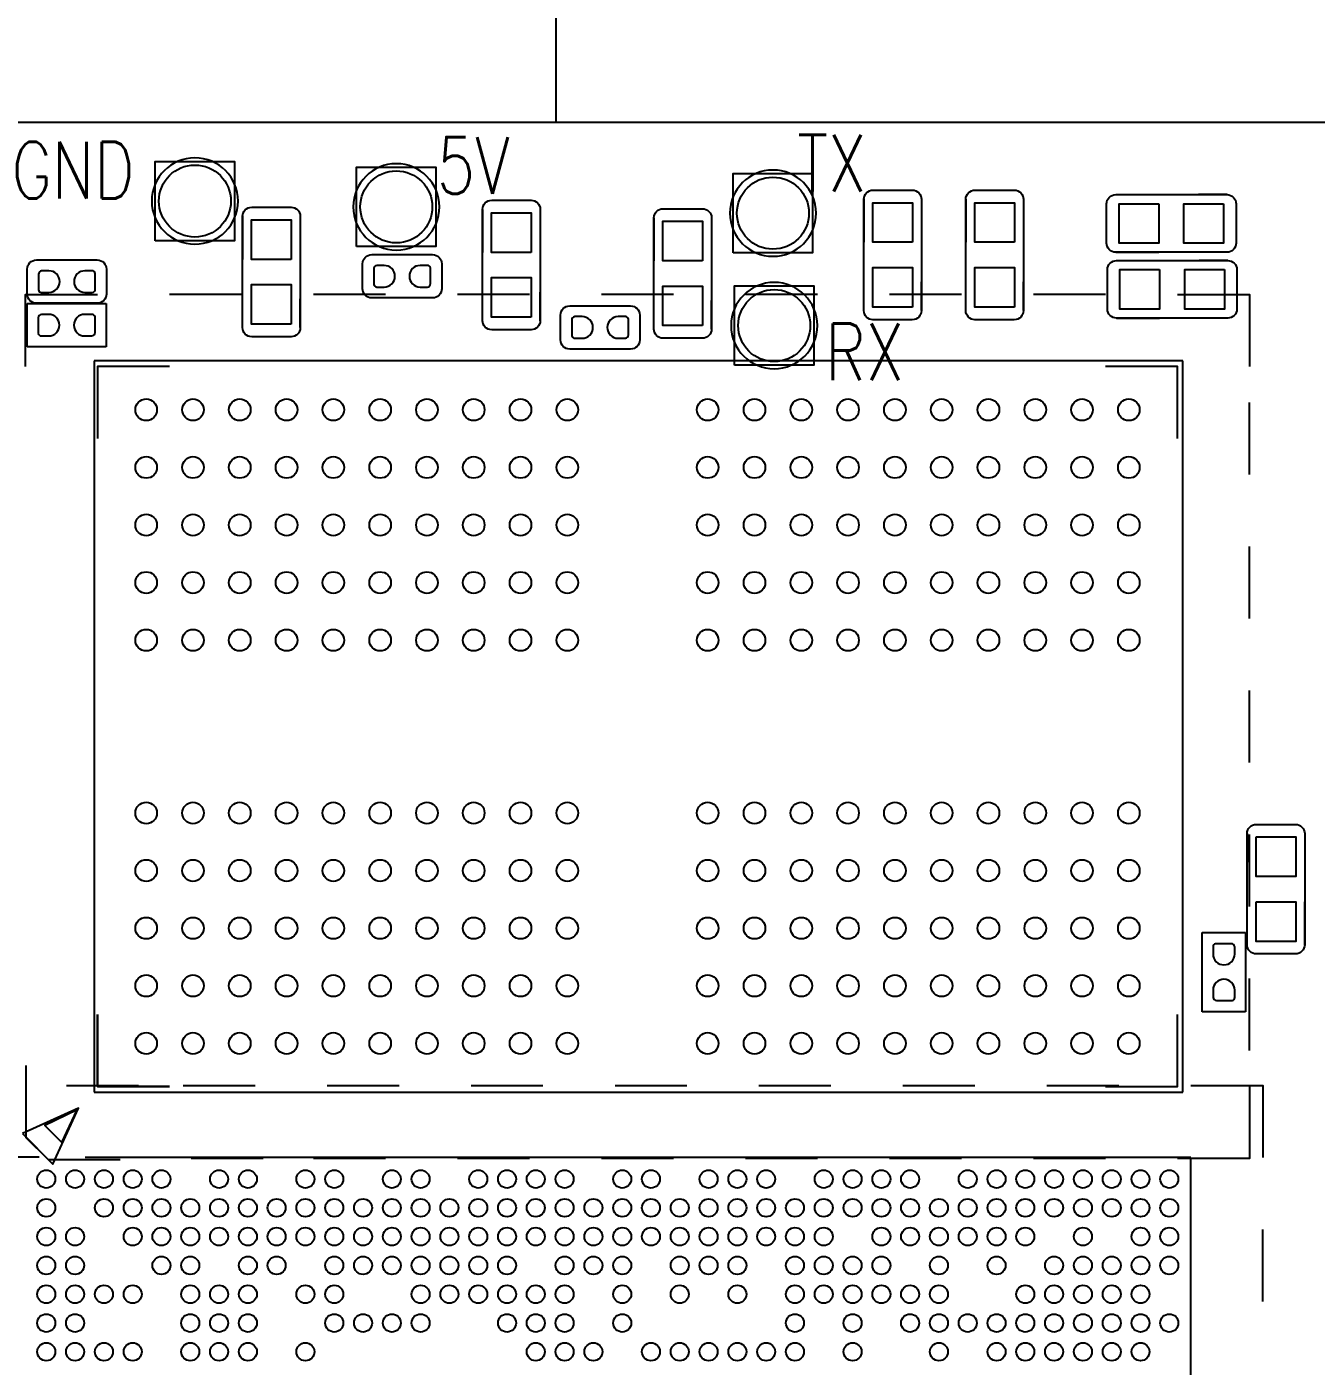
# Model space of a CAD drawing. Extents: x 24 to 162, y 5 to 143.
# Drawn here: x 41.84 to 59.75, y 27.51 to 46.12 of the extents above; entities that cross this region are included whole.
import ezdxf

# ---------------------------------------------------------------- set-up
doc = ezdxf.new("R2010")
doc.units = 0
for name, color, linetype in [('BG_OUTLINE', 7, 'CONTINUOUS'), ('BG_SILKSCREEN_TOP', 7, 'CONTINUOUS'), ('PG_ASSEMBLY_TOP', 200, 'CONTINUOUS'), ('PG_SILKSCREEN_TOP', 73, 'CONTINUOUS'), ('PIN_TOP', 110, 'CONTINUOUS')]:
    doc.layers.add(name, color=color, linetype=linetype)
doc.styles.get("Standard").update_dxf_attribs({"font": 'STANDARD'})

msp = doc.modelspace()

# ---------------------------------------------------------------- linework, layer by layer
at = {"layer": 'BG_OUTLINE'}
msp.add_lwpolyline([(49.190402, 44.786296), (49.190402, 46.950376), (64.281812, 46.950376), (64.281812, 44.786296)], close=True, dxfattribs=at)
msp.add_lwpolyline([(32.12973, 4.786376), (80.129634, 4.786376, 0.414205), (83.629246, 8.286242), (83.629246, 41.286176, 0.414226), (80.129634, 44.786296), (32.12973, 44.786296, 0.414268), (28.629356, 41.286176), (28.629356, 8.286242, 0.414248)], format="xyb", close=True, dxfattribs=at)
at = {"layer": 'BG_SILKSCREEN_TOP'}
for points in [[(42.821606, 41.39819), (42.821606, 40.398192)], [(43.821604, 41.39819), (42.821606, 41.39819)], [(57.821576, 41.39819), (56.821578, 41.39819)], [(57.821576, 40.398192), (57.821576, 41.39819)], [(42.821606, 32.398208), (42.821606, 31.39821)], [(57.821576, 31.39821), (57.821576, 32.398208)], [(42.821606, 31.39821), (43.821604, 31.39821)], [(56.821578, 31.39821), (57.821576, 31.39821)], [(42.536872, 31.0769), (42.08653, 30.855666), (42.326052, 30.6197), (42.536872, 31.0769)], [(42.008298, 30.419548), (41.0083, 30.419548)], [(58.009028, 30.414214), (57.00903, 30.414214)], [(58.009028, 29.414216), (58.009028, 30.414214)]]:
    msp.add_lwpolyline(points, dxfattribs=at)
at = {"layer": 'PG_ASSEMBLY_TOP'}
for points in [[(43.62196, 43.146472), (43.62196, 44.248832), (44.72432, 44.248832), (44.72432, 43.146472)], [(46.420024, 43.065446), (46.420024, 44.167806), (47.522384, 44.167806), (47.522384, 43.065446)], [(51.65217, 42.97807), (51.65217, 44.08043), (52.75453, 44.08043), (52.75453, 42.97807)], [(51.669188, 41.416986), (51.669188, 42.519346), (52.771548, 42.519346), (52.771548, 41.416986)]]:
    msp.add_lwpolyline(points, close=True, dxfattribs=at)
for points in [[(53.465476, 43.722036, -0.414214), (53.592476, 43.849036, -0.414214)], [(54.13883, 43.849036, -0.41425), (54.26583, 43.722036, -0.41425)], [(54.882034, 43.722036, -0.414183), (55.009034, 43.849036, -0.414183)], [(55.555388, 43.849036, -0.414103), (55.682388, 43.722036, -0.414103)], [(56.837834, 43.659298, -0.41449), (56.964834, 43.786298, -0.41449)], [(58.510424, 43.786298, -0.414457), (58.637424, 43.659298, -0.414457)], [(44.835826, 43.485562, -0.414174), (44.962826, 43.612562, -0.414174)], [(45.50918, 43.612562, -0.414254), (45.63618, 43.485562, -0.414254)], [(48.169576, 43.581828, -0.414321), (48.296576, 43.708828, -0.414321)], [(48.84293, 43.708828, -0.414401), (48.96993, 43.581828, -0.414401)], [(50.550064, 43.464734, -0.414038), (50.677064, 43.591734, -0.414038)], [(51.223418, 43.591734, -0.414118), (51.350418, 43.464734, -0.414118)], [(56.964834, 42.985944, -0.414361), (56.837834, 43.112944, -0.414361)], [(58.637424, 43.112944, -0.414327), (58.510424, 42.985944, -0.414327)], [(41.844722, 42.75201, -0.413934), (41.971722, 42.87901, -0.413934)], [(42.817796, 42.87901, -0.414315), (42.944796, 42.75201, -0.414315)], [(46.502066, 42.825924, -0.414091), (46.629066, 42.952924, -0.414091)], [(47.47514, 42.952924, -0.41417), (47.60214, 42.825924, -0.41417)], [(56.84901, 42.744898, -0.41453), (56.97601, 42.871898, -0.41453)], [(58.5216, 42.871898, -0.414497), (58.6486, 42.744898, -0.414497)], [(46.629066, 42.352722, -0.414257), (46.502066, 42.479722, -0.414257)], [(47.60214, 42.479722, -0.414337), (47.47514, 42.352722, -0.414337)], [(41.971722, 42.278808, -0.414112), (41.844722, 42.405808, -0.414112)], [(42.944796, 42.405808, -0.414494), (42.817796, 42.278808, -0.414494)], [(49.252378, 42.114724, -0.414214), (49.379378, 42.241724, -0.414214)], [(50.225452, 42.241724, -0.414214), (50.352452, 42.114724, -0.414214)], [(53.592476, 42.049192, -0.414177), (53.465476, 42.176192, -0.414177)], [(54.26583, 42.176192, -0.414214), (54.13883, 42.049192, -0.414214)], [(55.009034, 42.049192, -0.414324), (54.882034, 42.176192, -0.414324)], [(55.682388, 42.176192, -0.414244), (55.555388, 42.049192, -0.414244)], [(56.97601, 42.071544, -0.414321), (56.84901, 42.198544, -0.414321)], [(58.6486, 42.198544, -0.414287), (58.5216, 42.071544, -0.414287)], [(44.962826, 41.812718, -0.414174), (44.835826, 41.939718, -0.414174)], [(45.63618, 41.939718, -0.414254), (45.50918, 41.812718, -0.414254)], [(48.296576, 41.908984, -0.414026), (48.169576, 42.035984, -0.414026)], [(48.96993, 42.035984, -0.414106), (48.84293, 41.908984, -0.414106)], [(50.677064, 41.79189, -0.414309), (50.550064, 41.91889, -0.414309)], [(51.350418, 41.91889, -0.414389), (51.223418, 41.79189, -0.414389)], [(49.379378, 41.641522, -0.414214), (49.252378, 41.768522, -0.414214)], [(50.352452, 41.768522, -0.414214), (50.225452, 41.641522, -0.414214)], [(58.789062, 34.913062, -0.414087), (58.916062, 35.040062, -0.414087)], [(59.462416, 35.040062, -0.414038), (59.589416, 34.913062, -0.414038)], [(58.916062, 33.240218, -0.414389), (58.789062, 33.367218, -0.414389)], [(59.589416, 33.367218, -0.41434), (59.462416, 33.240218, -0.41434)]]:
    msp.add_lwpolyline(points, format="xyb", dxfattribs=at)
for points in [[(53.465476, 42.176192), (53.465476, 43.722036)], [(53.592476, 43.849036), (54.13883, 43.849036)], [(54.26583, 43.722036), (54.26583, 42.176192)], [(54.882034, 42.176192), (54.882034, 43.722036)], [(55.009034, 43.849036), (55.555388, 43.849036)], [(55.682388, 43.722036), (55.682388, 42.176192)], [(56.964834, 43.786298), (58.510424, 43.786298)], [(44.962826, 43.612562), (45.50918, 43.612562)], [(48.169576, 42.035984), (48.169576, 43.581828)], [(48.296576, 43.708828), (48.84293, 43.708828)], [(48.96993, 43.581828), (48.96993, 42.035984)], [(50.677064, 43.591734), (51.223418, 43.591734)], [(56.837834, 43.112944), (56.837834, 43.659298)], [(58.637424, 43.659298), (58.637424, 43.112944)], [(44.835826, 41.939718), (44.835826, 43.485562)], [(45.63618, 43.485562), (45.63618, 41.939718)], [(50.550064, 41.91889), (50.550064, 43.464734)], [(51.350418, 43.464734), (51.350418, 41.91889)], [(58.510424, 42.985944), (56.964834, 42.985944)], [(41.971722, 42.87901), (42.817796, 42.87901)], [(46.502066, 42.479722), (46.502066, 42.825924)], [(46.629066, 42.952924), (47.47514, 42.952924)], [(47.60214, 42.825924), (47.60214, 42.479722)], [(56.97601, 42.871898), (58.5216, 42.871898)], [(41.844722, 42.405808), (41.844722, 42.75201)], [(42.944796, 42.75201), (42.944796, 42.405808)], [(56.84901, 42.198544), (56.84901, 42.744898)], [(58.6486, 42.744898), (58.6486, 42.198544)], [(41.842182, 41.67378), (41.842182, 42.273728)], [(41.842182, 42.273728), (42.942002, 42.273728)], [(42.817796, 42.278808), (41.971722, 42.278808)], [(42.942002, 42.273728), (42.942002, 41.67378)], [(47.47514, 42.352722), (46.629066, 42.352722)], [(49.379378, 42.241724), (50.225452, 42.241724)], [(49.252378, 41.768522), (49.252378, 42.114724)], [(50.352452, 42.114724), (50.352452, 41.768522)], [(54.13883, 42.049192), (53.592476, 42.049192)], [(55.555388, 42.049192), (55.009034, 42.049192)], [(58.5216, 42.071544), (56.97601, 42.071544)], [(48.84293, 41.908984), (48.296576, 41.908984)], [(42.942002, 41.67378), (41.842182, 41.67378)], [(45.50918, 41.812718), (44.962826, 41.812718)], [(51.223418, 41.79189), (50.677064, 41.79189)], [(50.225452, 41.641522), (49.379378, 41.641522)], [(57.89676, 41.4782), (42.771822, 41.4782)], [(42.771822, 41.4782), (42.771822, 31.3182)], [(57.89676, 31.3182), (57.89676, 41.4782)], [(58.916062, 35.040062), (59.462416, 35.040062)], [(58.789062, 33.367218), (58.789062, 34.913062)], [(59.589416, 34.913062), (59.589416, 33.367218)], [(58.167016, 32.43834), (58.167016, 33.53816)], [(58.167016, 33.53816), (58.766964, 33.53816)], [(58.766964, 33.53816), (58.766964, 32.43834)], [(59.462416, 33.240218), (58.916062, 33.240218)], [(58.766964, 32.43834), (58.167016, 32.43834)], [(42.771822, 31.3182), (57.89676, 31.3182)]]:
    msp.add_lwpolyline(points, dxfattribs=at)
at = {"layer": 'PG_SILKSCREEN_TOP'}
for points in [[(44.77258, 43.697652, 1), (43.5737, 43.697652, 1), (44.77258, 43.697652, 1)], [(47.570644, 43.616626, 1), (46.371764, 43.616626, 1), (47.570644, 43.616626, 1)], [(52.80279, 43.52925, 1), (51.60391, 43.52925, 1), (52.80279, 43.52925, 1)], [(53.465476, 43.722036, -0.414214), (53.592476, 43.849036, -0.414214)], [(54.13883, 43.849036, -0.41425), (54.26583, 43.722036, -0.41425)], [(54.882034, 43.722036, -0.414183), (55.009034, 43.849036, -0.414183)], [(55.555388, 43.849036, -0.414103), (55.682388, 43.722036, -0.414103)], [(56.837834, 43.659298, -0.41449), (56.964834, 43.786298, -0.41449)], [(58.510424, 43.786298, -0.414457), (58.637424, 43.659298, -0.414457)], [(44.835826, 43.485562, -0.414174), (44.962826, 43.612562, -0.414174)], [(45.50918, 43.612562, -0.414254), (45.63618, 43.485562, -0.414254)], [(48.169576, 43.581828, -0.414321), (48.296576, 43.708828, -0.414321)], [(48.84293, 43.708828, -0.414401), (48.96993, 43.581828, -0.414401)], [(50.550064, 43.464734, -0.414038), (50.677064, 43.591734, -0.414038)], [(51.223418, 43.591734, -0.414118), (51.350418, 43.464734, -0.414118)], [(56.964834, 42.985944, -0.414361), (56.837834, 43.112944, -0.414361)], [(58.637424, 43.112944, -0.414327), (58.510424, 42.985944, -0.414327)], [(56.84901, 42.744898, -0.41453), (56.97601, 42.871898, -0.41453)], [(58.5216, 42.871898, -0.414497), (58.6486, 42.744898, -0.414497)], [(52.819808, 41.968166, 1), (51.620928, 41.968166, 1), (52.819808, 41.968166, 1)], [(53.592476, 42.049192, -0.414177), (53.465476, 42.176192, -0.414177)], [(54.26583, 42.176192, -0.414214), (54.13883, 42.049192, -0.414214)], [(55.009034, 42.049192, -0.414324), (54.882034, 42.176192, -0.414324)], [(55.682388, 42.176192, -0.414244), (55.555388, 42.049192, -0.414244)], [(56.97601, 42.071544, -0.414321), (56.84901, 42.198544, -0.414321)], [(58.6486, 42.198544, -0.414287), (58.5216, 42.071544, -0.414287)], [(44.962826, 41.812718, -0.414174), (44.835826, 41.939718, -0.414174)], [(45.63618, 41.939718, -0.414254), (45.50918, 41.812718, -0.414254)], [(48.296576, 41.908984, -0.414026), (48.169576, 42.035984, -0.414026)], [(48.96993, 42.035984, -0.414106), (48.84293, 41.908984, -0.414106)], [(50.677064, 41.79189, -0.414309), (50.550064, 41.91889, -0.414309)], [(51.350418, 41.91889, -0.414389), (51.223418, 41.79189, -0.414389)], [(58.789062, 34.913062, -0.414087), (58.916062, 35.040062, -0.414087)], [(59.462416, 35.040062, -0.414038), (59.589416, 34.913062, -0.414038)], [(58.916062, 33.240218, -0.414389), (58.789062, 33.367218, -0.414389)], [(59.589416, 33.367218, -0.41434), (59.462416, 33.240218, -0.41434)]]:
    msp.add_lwpolyline(points, format="xyb", dxfattribs=at)
for points in [[(53.465476, 43.722036), (53.465476, 43.124374)], [(53.592476, 43.849036), (54.13883, 43.849036)], [(54.26583, 43.722036), (54.26583, 43.324526)], [(54.882034, 43.722036), (54.882034, 43.124374)], [(55.009034, 43.849036), (55.555388, 43.849036)], [(55.682388, 43.722036), (55.682388, 43.324272)], [(56.964834, 43.786298), (57.362344, 43.786298)], [(58.510424, 43.786298), (58.112914, 43.786298)], [(44.962826, 43.612562), (45.50918, 43.612562)], [(48.169576, 43.581828), (48.169576, 42.98442)], [(48.296576, 43.708828), (48.84293, 43.708828)], [(48.96993, 43.581828), (48.96993, 43.184318)], [(50.677064, 43.591734), (51.223418, 43.591734)], [(56.837834, 43.112944), (56.837834, 43.659298)], [(58.637424, 43.659298), (58.637424, 43.112944)], [(44.835826, 43.485562), (44.835826, 42.8879)], [(45.63618, 43.485562), (45.63618, 43.088052)], [(50.550064, 43.464734), (50.550064, 42.867072)], [(51.350418, 43.464734), (51.350418, 43.06697)], [(56.964834, 42.985944), (57.562242, 42.985944)], [(58.510424, 42.985944), (57.912762, 42.985944)], [(56.97601, 42.871898), (57.37352, 42.871898)], [(58.5216, 42.871898), (58.12409, 42.871898)], [(48.169576, 42.035984), (48.169576, 42.6339)], [(53.465476, 42.176192), (53.465476, 42.773854)], [(54.882034, 42.176192), (54.882034, 42.773854)], [(56.84901, 42.198544), (56.84901, 42.744898)], [(58.6486, 42.744898), (58.6486, 42.198544)], [(44.835826, 41.939718), (44.835826, 42.53738)], [(48.96993, 42.035984), (48.96993, 42.433748)], [(50.550064, 41.91889), (50.550064, 42.516552)], [(54.26583, 42.176192), (54.26583, 42.573956)], [(55.682388, 42.176192), (55.682388, 42.573956)], [(41.821608, 41.39819), (41.821608, 42.398188), (42.821606, 42.398188)], [(44.821602, 42.398188), (43.821604, 42.398188)], [(45.63618, 41.939718), (45.63618, 42.337482)], [(46.821598, 42.398188), (45.8216, 42.398188)], [(48.821594, 42.398188), (47.821596, 42.398188)], [(50.82159, 42.398188), (49.821592, 42.398188)], [(51.350418, 41.91889), (51.350418, 42.3164)], [(52.821586, 42.398188), (51.821588, 42.398188)], [(54.821582, 42.398188), (53.821584, 42.398188)], [(56.821578, 42.398188), (55.82158, 42.398188)], [(57.821576, 42.398188), (58.821574, 42.398188), (58.821574, 41.39819)], [(54.13883, 42.049192), (53.592476, 42.049192)], [(55.555388, 42.049192), (55.009034, 42.049192)], [(56.97601, 42.071544), (57.573418, 42.071544)], [(58.5216, 42.071544), (57.923938, 42.071544)], [(48.84293, 41.908984), (48.296576, 41.908984)], [(45.50918, 41.812718), (44.962826, 41.812718)], [(51.223418, 41.79189), (50.677064, 41.79189)], [(43.821604, 41.39819), (42.821606, 41.39819), (42.821606, 40.398192)], [(57.821576, 40.398192), (57.821576, 41.39819), (56.821578, 41.39819)], [(58.821574, 39.89832), (58.821574, 40.898318)], [(58.821574, 37.898324), (58.821574, 38.898322)], [(58.821574, 35.898074), (58.821574, 36.898326)], [(58.916062, 35.040062), (59.462416, 35.040062)], [(58.789062, 34.913062), (58.789062, 34.515298)], [(58.821574, 33.898078), (58.821574, 34.898076)], [(59.589416, 34.913062), (59.589416, 34.315146)], [(59.589416, 33.367218), (59.589416, 33.964626)], [(58.789062, 33.367218), (58.789062, 33.764728)], [(59.462416, 33.240218), (58.916062, 33.240218)], [(58.821574, 31.898082), (58.821574, 32.89808)], [(43.821604, 31.39821), (42.821606, 31.39821), (42.821606, 32.398208)], [(56.821578, 31.39821), (57.821576, 31.39821), (57.821576, 32.398208)], [(41.826688, 31.693104), (41.826688, 30.693106), (42.133774, 30.38602), (43.133772, 30.38602)], [(42.389806, 31.414212), (43.389804, 31.414212)], [(44.008802, 31.414212), (45.0088, 31.414212)], [(46.008798, 31.414212), (47.008796, 31.414212)], [(48.008794, 31.414212), (49.008792, 31.414212)], [(50.009044, 31.414212), (51.009042, 31.414212)], [(52.00904, 31.414212), (53.009038, 31.414212)], [(54.009036, 31.414212), (55.009034, 31.414212)], [(56.009032, 31.414212), (57.00903, 31.414212)], [(58.821574, 31.39821), (58.821574, 30.398212), (57.821576, 30.398212)], [(58.009028, 31.414212), (59.009026, 31.414212), (59.009026, 30.414214)], [(58.009028, 30.414214), (42.650918, 30.414214)], [(45.121576, 30.398212), (44.121578, 30.398212)], [(46.821598, 30.398212), (45.8216, 30.398212)], [(48.821594, 30.398212), (47.821596, 30.398212)], [(50.82159, 30.398212), (49.821592, 30.398212)], [(52.821586, 30.398212), (51.821588, 30.398212)], [(54.821582, 30.398212), (53.821584, 30.398212)], [(56.821578, 30.398212), (55.82158, 30.398212)], [(58.009028, 14.167104), (58.009028, 30.414214)], [(59.009026, 28.414218), (59.009026, 29.414216)]]:
    msp.add_lwpolyline(points, dxfattribs=at)
msp.add_lwpolyline([(41.777412, 30.7467), (42.201592, 30.32252), (42.555414, 31.100268)], close=True, dxfattribs=at)
at = {"layer": 'PIN_TOP'}
for points in [[(48.844581, 42.984039), (48.294671, 42.984039), (48.294671, 43.533949), (48.844581, 43.533949)], [(54.140481, 43.124247), (53.590571, 43.124247), (53.590571, 43.674157), (54.140481, 43.674157)], [(55.557039, 43.124247), (55.007129, 43.124247), (55.007129, 43.674157), (55.557039, 43.674157)], [(57.562369, 43.660949), (57.562369, 43.111039), (57.012459, 43.111039), (57.012459, 43.660949)], [(58.462545, 43.660949), (58.462545, 43.111039), (57.912635, 43.111039), (57.912635, 43.660949)], [(45.510831, 42.887773), (44.960921, 42.887773), (44.960921, 43.437683), (45.510831, 43.437683)], [(51.225069, 42.866945), (50.675159, 42.866945), (50.675159, 43.416855), (51.225069, 43.416855)], [(48.844581, 42.083863), (48.294671, 42.083863), (48.294671, 42.633773), (48.844581, 42.633773)], [(54.140481, 42.224071), (53.590571, 42.224071), (53.590571, 42.773981), (54.140481, 42.773981)], [(55.557039, 42.224071), (55.007129, 42.224071), (55.007129, 42.773981), (55.557039, 42.773981)], [(57.573545, 42.746549), (57.573545, 42.196639), (57.023635, 42.196639), (57.023635, 42.746549)], [(58.473721, 42.746549), (58.473721, 42.196639), (57.923811, 42.196639), (57.923811, 42.746549)], [(45.510831, 41.987597), (44.960921, 41.987597), (44.960921, 42.537507), (45.510831, 42.537507)], [(51.225069, 41.966769), (50.675159, 41.966769), (50.675159, 42.516679), (51.225069, 42.516679)], [(58.914411, 34.865183), (59.464321, 34.865183), (59.464321, 34.315273), (58.914411, 34.315273)], [(58.914411, 33.965007), (59.464321, 33.965007), (59.464321, 33.415097), (58.914411, 33.415097)]]:
    msp.add_lwpolyline(points, close=True, dxfattribs=at)
for points in [[(46.801786, 42.803064), (46.700186, 42.803064, 0.375524), (46.657768, 42.75455), (46.657768, 42.53865, 0.365016), (46.700186, 42.502836), (46.801786, 42.502836, 0.99984)], [(47.302166, 42.502836), (47.403766, 42.502836, 0.375524), (47.446184, 42.55135), (47.446184, 42.76725, 0.365016), (47.403766, 42.803064), (47.302166, 42.803064, 0.99984)], [(42.144696, 42.728896), (42.043096, 42.728896, 0.375524), (42.000678, 42.680382), (42.000678, 42.464482, 0.365016), (42.043096, 42.428668), (42.144696, 42.428668, 0.99984)], [(42.645076, 42.428668), (42.746676, 42.428668, 0.375524), (42.789094, 42.477182), (42.789094, 42.693082, 0.365016), (42.746676, 42.728896), (42.645076, 42.728896, 0.99984)], [(42.141902, 42.123868), (42.040302, 42.123868, 0.375524), (41.997884, 42.075354), (41.997884, 41.859454, 0.365016), (42.040302, 41.82364), (42.141902, 41.82364, 0.99984)], [(42.642282, 41.82364), (42.743882, 41.82364, 0.375524), (42.7863, 41.872154), (42.7863, 42.088054, 0.365016), (42.743882, 42.123868), (42.642282, 42.123868, 0.99984)], [(49.552098, 42.091864), (49.450498, 42.091864, 0.375524), (49.40808, 42.04335), (49.40808, 41.82745, 0.365016), (49.450498, 41.791636), (49.552098, 41.791636, 0.99984)], [(50.052478, 41.791636), (50.154078, 41.791636, 0.375524), (50.196496, 41.84015), (50.196496, 42.05605, 0.365016), (50.154078, 42.091864), (50.052478, 42.091864, 0.99984)], [(58.617104, 33.23844), (58.617104, 33.34004, 0.375524), (58.56859, 33.382458), (58.35269, 33.382458, 0.365016), (58.316876, 33.34004), (58.316876, 33.23844, 0.99984)], [(58.316876, 32.73806), (58.316876, 32.63646, 0.375524), (58.36539, 32.594042), (58.58129, 32.594042, 0.365016), (58.617104, 32.63646), (58.617104, 32.73806, 0.99984)]]:
    msp.add_lwpolyline(points, format="xyb", close=True, dxfattribs=at)
for centre, radius in [((44.17314, 43.697652), 0.499999), ((46.971204, 43.616626), 0.499999), ((52.20335, 43.52925), 0.499999), ((52.220368, 41.968166), 0.499999), ((43.496738, 40.798242), 0.149987), ((44.146724, 40.798242), 0.149987), ((44.79671, 40.798242), 0.149987), ((45.446696, 40.798242), 0.149987), ((46.096682, 40.798242), 0.149987), ((46.746668, 40.798242), 0.149987), ((47.396654, 40.798242), 0.149987), ((48.04664, 40.798242), 0.149987), ((48.696626, 40.798242), 0.149987), ((49.346612, 40.798242), 0.149987), ((51.296824, 40.798242), 0.149987), ((51.94681, 40.798242), 0.149987), ((52.596796, 40.798242), 0.149987), ((53.246782, 40.798242), 0.149987), ((53.896768, 40.798242), 0.149987), ((54.546754, 40.798242), 0.149987), ((55.19674, 40.798242), 0.149987), ((55.846726, 40.798242), 0.149987), ((56.496712, 40.798242), 0.149987), ((57.146698, 40.798242), 0.149987), ((43.496738, 39.998142), 0.149987), ((44.146724, 39.998142), 0.149987), ((44.79671, 39.998142), 0.149987), ((45.446696, 39.998142), 0.149987), ((46.096682, 39.998142), 0.149987), ((46.746668, 39.998142), 0.149987), ((47.396654, 39.998142), 0.149987), ((48.04664, 39.998142), 0.149987), ((48.696626, 39.998142), 0.149987), ((49.346612, 39.998142), 0.149987), ((51.296824, 39.998142), 0.149987), ((51.94681, 39.998142), 0.149987), ((52.596796, 39.998142), 0.149987), ((53.246782, 39.998142), 0.149987), ((53.896768, 39.998142), 0.149987), ((54.546754, 39.998142), 0.149987), ((55.19674, 39.998142), 0.149987), ((55.846726, 39.998142), 0.149987), ((56.496712, 39.998142), 0.149987), ((57.146698, 39.998142), 0.149987), ((43.496738, 39.198296), 0.149987), ((44.146724, 39.198296), 0.149987), ((44.79671, 39.198296), 0.149987), ((45.446696, 39.198296), 0.149987), ((46.096682, 39.198296), 0.149987), ((46.746668, 39.198296), 0.149987), ((47.396654, 39.198296), 0.149987), ((48.04664, 39.198296), 0.149987), ((48.696626, 39.198296), 0.149987), ((49.346612, 39.198296), 0.149987), ((51.296824, 39.198296), 0.149987), ((51.94681, 39.198296), 0.149987), ((52.596796, 39.198296), 0.149987), ((53.246782, 39.198296), 0.149987), ((53.896768, 39.198296), 0.149987), ((54.546754, 39.198296), 0.149987), ((55.19674, 39.198296), 0.149987), ((55.846726, 39.198296), 0.149987), ((56.496712, 39.198296), 0.149987), ((57.146698, 39.198296), 0.149987), ((43.496738, 38.398196), 0.149987), ((44.146724, 38.398196), 0.149987), ((44.79671, 38.398196), 0.149987), ((45.446696, 38.398196), 0.149987), ((46.096682, 38.398196), 0.149987), ((46.746668, 38.398196), 0.149987), ((47.396654, 38.398196), 0.149987), ((48.04664, 38.398196), 0.149987), ((48.696626, 38.398196), 0.149987), ((49.346612, 38.398196), 0.149987), ((51.296824, 38.398196), 0.149987), ((51.94681, 38.398196), 0.149987), ((52.596796, 38.398196), 0.149987), ((53.246782, 38.398196), 0.149987), ((53.896768, 38.398196), 0.149987), ((54.546754, 38.398196), 0.149987), ((55.19674, 38.398196), 0.149987), ((55.846726, 38.398196), 0.149987), ((56.496712, 38.398196), 0.149987), ((57.146698, 38.398196), 0.149987), ((43.496738, 37.598096), 0.149987), ((44.146724, 37.598096), 0.149987), ((44.79671, 37.598096), 0.149987), ((45.446696, 37.598096), 0.149987), ((46.096682, 37.598096), 0.149987), ((46.746668, 37.598096), 0.149987), ((47.396654, 37.598096), 0.149987), ((48.04664, 37.598096), 0.149987), ((48.696626, 37.598096), 0.149987), ((49.346612, 37.598096), 0.149987), ((51.296824, 37.598096), 0.149987), ((51.94681, 37.598096), 0.149987), ((52.596796, 37.598096), 0.149987), ((53.246782, 37.598096), 0.149987), ((53.896768, 37.598096), 0.149987), ((54.546754, 37.598096), 0.149987), ((55.19674, 37.598096), 0.149987), ((55.846726, 37.598096), 0.149987), ((56.496712, 37.598096), 0.149987), ((57.146698, 37.598096), 0.149987), ((43.496738, 35.198304), 0.149987), ((44.146724, 35.198304), 0.149987), ((44.79671, 35.198304), 0.149987), ((45.446696, 35.198304), 0.149987), ((46.096682, 35.198304), 0.149987), ((46.746668, 35.198304), 0.149987), ((47.396654, 35.198304), 0.149987), ((48.04664, 35.198304), 0.149987), ((48.696626, 35.198304), 0.149987), ((49.346612, 35.198304), 0.149987), ((51.296824, 35.198304), 0.149987), ((51.94681, 35.198304), 0.149987), ((52.596796, 35.198304), 0.149987), ((53.246782, 35.198304), 0.149987), ((53.896768, 35.198304), 0.149987), ((54.546754, 35.198304), 0.149987), ((55.19674, 35.198304), 0.149987), ((55.846726, 35.198304), 0.149987), ((56.496712, 35.198304), 0.149987), ((57.146698, 35.198304), 0.149987), ((43.496738, 34.398204), 0.149987), ((44.146724, 34.398204), 0.149987), ((44.79671, 34.398204), 0.149987), ((45.446696, 34.398204), 0.149987), ((46.096682, 34.398204), 0.149987), ((46.746668, 34.398204), 0.149987), ((47.396654, 34.398204), 0.149987), ((48.04664, 34.398204), 0.149987), ((48.696626, 34.398204), 0.149987), ((49.346612, 34.398204), 0.149987), ((51.296824, 34.398204), 0.149987), ((51.94681, 34.398204), 0.149987), ((52.596796, 34.398204), 0.149987), ((53.246782, 34.398204), 0.149987), ((53.896768, 34.398204), 0.149987), ((54.546754, 34.398204), 0.149987), ((55.19674, 34.398204), 0.149987), ((55.846726, 34.398204), 0.149987), ((56.496712, 34.398204), 0.149987), ((57.146698, 34.398204), 0.149987), ((43.496738, 33.598104), 0.149987), ((44.146724, 33.598104), 0.149987), ((44.79671, 33.598104), 0.149987), ((45.446696, 33.598104), 0.149987), ((46.096682, 33.598104), 0.149987), ((46.746668, 33.598104), 0.149987), ((47.396654, 33.598104), 0.149987), ((48.04664, 33.598104), 0.149987), ((48.696626, 33.598104), 0.149987), ((49.346612, 33.598104), 0.149987), ((51.296824, 33.598104), 0.149987), ((51.94681, 33.598104), 0.149987), ((52.596796, 33.598104), 0.149987), ((53.246782, 33.598104), 0.149987), ((53.896768, 33.598104), 0.149987), ((54.546754, 33.598104), 0.149987), ((55.19674, 33.598104), 0.149987), ((55.846726, 33.598104), 0.149987), ((56.496712, 33.598104), 0.149987), ((57.146698, 33.598104), 0.149987), ((43.496738, 32.798258), 0.149987), ((44.146724, 32.798258), 0.149987), ((44.79671, 32.798258), 0.149987), ((45.446696, 32.798258), 0.149987), ((46.096682, 32.798258), 0.149987), ((46.746668, 32.798258), 0.149987), ((47.396654, 32.798258), 0.149987), ((48.04664, 32.798258), 0.149987), ((48.696626, 32.798258), 0.149987), ((49.346612, 32.798258), 0.149987), ((51.296824, 32.798258), 0.149987), ((51.94681, 32.798258), 0.149987), ((52.596796, 32.798258), 0.149987), ((53.246782, 32.798258), 0.149987), ((53.896768, 32.798258), 0.149987), ((54.546754, 32.798258), 0.149987), ((55.19674, 32.798258), 0.149987), ((55.846726, 32.798258), 0.149987), ((56.496712, 32.798258), 0.149987), ((57.146698, 32.798258), 0.149987), ((43.496738, 31.998158), 0.149987), ((44.146724, 31.998158), 0.149987), ((44.79671, 31.998158), 0.149987), ((45.446696, 31.998158), 0.149987), ((46.096682, 31.998158), 0.149987), ((46.746668, 31.998158), 0.149987), ((47.396654, 31.998158), 0.149987), ((48.04664, 31.998158), 0.149987), ((48.696626, 31.998158), 0.149987), ((49.346612, 31.998158), 0.149987), ((51.296824, 31.998158), 0.149987), ((51.94681, 31.998158), 0.149987), ((52.596796, 31.998158), 0.149987), ((53.246782, 31.998158), 0.149987), ((53.896768, 31.998158), 0.149987), ((54.546754, 31.998158), 0.149987), ((55.19674, 31.998158), 0.149987), ((55.846726, 31.998158), 0.149987), ((56.496712, 31.998158), 0.149987), ((57.146698, 31.998158), 0.149987), ((42.108882, 30.113986), 0.124968), ((42.508932, 30.113986), 0.124968), ((42.908982, 30.113986), 0.124968), ((43.309032, 30.113986), 0.124968), ((43.708828, 30.113986), 0.124968), ((44.508928, 30.113986), 0.124968), ((44.908978, 30.113986), 0.124968), ((45.708824, 30.113986), 0.124968), ((46.108874, 30.113986), 0.124968), ((46.908974, 30.113986), 0.124968), ((47.309024, 30.113986), 0.124968), ((48.10887, 30.113986), 0.124968), ((48.50892, 30.113986), 0.124968), ((48.90897, 30.113986), 0.124968), ((49.30902, 30.113986), 0.124968), ((50.108866, 30.113986), 0.124968), ((50.508916, 30.113986), 0.124968), ((51.309016, 30.113986), 0.124968), ((51.708812, 30.113986), 0.124968), ((52.108862, 30.113986), 0.124968), ((52.908962, 30.113986), 0.124968), ((53.309012, 30.113986), 0.124968), ((53.708808, 30.113986), 0.124968), ((54.108858, 30.113986), 0.124968), ((54.908958, 30.113986), 0.124968), ((55.309008, 30.113986), 0.124968), ((55.708804, 30.113986), 0.124968), ((56.108854, 30.113986), 0.124968), ((56.508904, 30.113986), 0.124968), ((56.908954, 30.113986), 0.124968), ((57.309004, 30.113986), 0.124968), ((57.7088, 30.113986), 0.124968), ((42.108882, 29.71419), 0.124968), ((42.908982, 29.71419), 0.124968), ((43.309032, 29.71419), 0.124968), ((43.708828, 29.71419), 0.124968), ((44.108878, 29.71419), 0.124968), ((44.508928, 29.71419), 0.124968), ((44.908978, 29.71419), 0.124968), ((45.309028, 29.71419), 0.124968), ((45.708824, 29.71419), 0.124968), ((46.108874, 29.71419), 0.124968), ((46.508924, 29.71419), 0.124968), ((46.908974, 29.71419), 0.124968), ((47.309024, 29.71419), 0.124968), ((47.70882, 29.71419), 0.124968), ((48.10887, 29.71419), 0.124968), ((48.50892, 29.71419), 0.124968), ((48.90897, 29.71419), 0.124968), ((49.30902, 29.71419), 0.124968), ((49.708816, 29.71419), 0.124968), ((50.108866, 29.71419), 0.124968), ((50.508916, 29.71419), 0.124968), ((50.908966, 29.71419), 0.124968), ((51.309016, 29.71419), 0.124968), ((51.708812, 29.71419), 0.124968), ((52.108862, 29.71419), 0.124968), ((52.508912, 29.71419), 0.124968), ((52.908962, 29.71419), 0.124968), ((53.309012, 29.71419), 0.124968), ((53.708808, 29.71419), 0.124968), ((54.108858, 29.71419), 0.124968), ((54.508908, 29.71419), 0.124968), ((54.908958, 29.71419), 0.124968), ((55.309008, 29.71419), 0.124968), ((55.708804, 29.71419), 0.124968), ((56.108854, 29.71419), 0.124968), ((56.508904, 29.71419), 0.124968), ((56.908954, 29.71419), 0.124968), ((57.309004, 29.71419), 0.124968), ((57.7088, 29.71419), 0.124968), ((42.108882, 29.31414), 0.124968), ((42.508932, 29.31414), 0.124968), ((43.309032, 29.31414), 0.124968), ((43.708828, 29.31414), 0.124968), ((44.108878, 29.31414), 0.124968), ((44.508928, 29.31414), 0.124968), ((44.908978, 29.31414), 0.124968), ((45.309028, 29.31414), 0.124968), ((45.708824, 29.31414), 0.124968), ((46.108874, 29.31414), 0.124968), ((46.508924, 29.31414), 0.124968), ((46.908974, 29.31414), 0.124968), ((47.309024, 29.31414), 0.124968), ((47.70882, 29.31414), 0.124968), ((48.10887, 29.31414), 0.124968), ((48.50892, 29.31414), 0.124968), ((48.90897, 29.31414), 0.124968), ((49.30902, 29.31414), 0.124968), ((49.708816, 29.31414), 0.124968), ((50.108866, 29.31414), 0.124968), ((50.508916, 29.31414), 0.124968), ((50.908966, 29.31414), 0.124968), ((51.309016, 29.31414), 0.124968), ((51.708812, 29.31414), 0.124968), ((52.108862, 29.31414), 0.124968), ((52.508912, 29.31414), 0.124968), ((52.908962, 29.31414), 0.124968), ((53.708808, 29.31414), 0.124968), ((54.108858, 29.31414), 0.124968), ((54.508908, 29.31414), 0.124968), ((54.908958, 29.31414), 0.124968), ((55.309008, 29.31414), 0.124968), ((55.708804, 29.31414), 0.124968), ((56.508904, 29.31414), 0.124968), ((57.309004, 29.31414), 0.124968), ((57.7088, 29.31414), 0.124968), ((42.108882, 28.91409), 0.124968), ((42.508932, 28.91409), 0.124968), ((43.708828, 28.91409), 0.124968), ((44.108878, 28.91409), 0.124968), ((44.908978, 28.91409), 0.124968), ((45.309028, 28.91409), 0.124968), ((46.108874, 28.91409), 0.124968), ((46.508924, 28.91409), 0.124968), ((46.908974, 28.91409), 0.124968), ((47.309024, 28.91409), 0.124968), ((47.70882, 28.91409), 0.124968), ((48.10887, 28.91409), 0.124968), ((48.50892, 28.91409), 0.124968), ((49.30902, 28.91409), 0.124968), ((49.708816, 28.91409), 0.124968), ((50.108866, 28.91409), 0.124968), ((50.908966, 28.91409), 0.124968), ((51.309016, 28.91409), 0.124968), ((51.708812, 28.91409), 0.124968), ((52.508912, 28.91409), 0.124968), ((52.908962, 28.91409), 0.124968), ((53.309012, 28.91409), 0.124968), ((53.708808, 28.91409), 0.124968), ((54.508908, 28.91409), 0.124968), ((55.309008, 28.91409), 0.124968), ((56.108854, 28.91409), 0.124968), ((56.508904, 28.91409), 0.124968), ((56.908954, 28.91409), 0.124968), ((57.309004, 28.91409), 0.124968), ((57.7088, 28.91409), 0.124968), ((42.108882, 28.51404), 0.124968), ((42.508932, 28.51404), 0.124968), ((42.908982, 28.51404), 0.124968), ((43.309032, 28.51404), 0.124968), ((44.108878, 28.51404), 0.124968), ((44.508928, 28.51404), 0.124968), ((44.908978, 28.51404), 0.124968), ((45.708824, 28.51404), 0.124968), ((46.108874, 28.51404), 0.124968), ((47.309024, 28.51404), 0.124968), ((47.70882, 28.51404), 0.124968), ((48.10887, 28.51404), 0.124968), ((48.50892, 28.51404), 0.124968), ((48.90897, 28.51404), 0.124968), ((49.30902, 28.51404), 0.124968), ((50.108866, 28.51404), 0.124968), ((50.908966, 28.51404), 0.124968), ((51.708812, 28.51404), 0.124968), ((52.508912, 28.51404), 0.124968), ((52.908962, 28.51404), 0.124968), ((53.309012, 28.51404), 0.124968), ((53.708808, 28.51404), 0.124968), ((54.108858, 28.51404), 0.124968), ((54.508908, 28.51404), 0.124968), ((55.708804, 28.51404), 0.124968), ((56.108854, 28.51404), 0.124968), ((56.508904, 28.51404), 0.124968), ((56.908954, 28.51404), 0.124968), ((57.309004, 28.51404), 0.124968), ((42.108882, 28.11399), 0.124968), ((42.508932, 28.11399), 0.124968), ((44.108878, 28.11399), 0.124968), ((44.508928, 28.11399), 0.124968), ((44.908978, 28.11399), 0.124968), ((46.108874, 28.11399), 0.124968), ((46.508924, 28.11399), 0.124968), ((46.908974, 28.11399), 0.124968), ((47.309024, 28.11399), 0.124968), ((48.50892, 28.11399), 0.124968), ((48.90897, 28.11399), 0.124968), ((49.30902, 28.11399), 0.124968), ((50.108866, 28.11399), 0.124968), ((52.508912, 28.11399), 0.124968), ((53.309012, 28.11399), 0.124968), ((54.108858, 28.11399), 0.124968), ((54.508908, 28.11399), 0.124968), ((54.908958, 28.11399), 0.124968), ((55.309008, 28.11399), 0.124968), ((55.708804, 28.11399), 0.124968), ((56.108854, 28.11399), 0.124968), ((56.508904, 28.11399), 0.124968), ((56.908954, 28.11399), 0.124968), ((57.309004, 28.11399), 0.124968), ((57.709054, 28.11399), 0.124968), ((42.108882, 27.714194), 0.124968), ((42.508932, 27.714194), 0.124968), ((42.908982, 27.714194), 0.124968), ((43.309032, 27.714194), 0.124968), ((44.108878, 27.714194), 0.124968), ((44.508928, 27.714194), 0.124968), ((44.908978, 27.714194), 0.124968), ((45.708824, 27.714194), 0.124968), ((48.90897, 27.714194), 0.124968), ((49.30902, 27.714194), 0.124968), ((49.708816, 27.714194), 0.124968), ((50.508916, 27.714194), 0.124968), ((50.908966, 27.714194), 0.124968), ((51.309016, 27.714194), 0.124968), ((51.708812, 27.714194), 0.124968), ((52.108862, 27.714194), 0.124968), ((52.508912, 27.714194), 0.124968), ((53.309012, 27.714194), 0.124968), ((54.508908, 27.714194), 0.124968), ((55.309008, 27.714194), 0.124968), ((55.708804, 27.714194), 0.124968), ((56.108854, 27.714194), 0.124968), ((56.508904, 27.714194), 0.124968), ((56.908954, 27.714194), 0.124968), ((57.309004, 27.714194), 0.124968)]:
    msp.add_circle(centre, radius, dxfattribs=at)

# ---------------------------------------------------------------- texts
at = {"layer": 'BG_SILKSCREEN_TOP', "width": 0.869032}
for s, p in [('GND', (41.626282, 43.731942)), ('5V', (47.532544, 43.798998)), ('TX', (52.540408, 43.829224)), ('RX', (52.930044, 41.209468))]:
    msp.add_text(s, height=0.7874, dxfattribs=at).set_placement(p)

doc.saveas('drawing.dxf')
